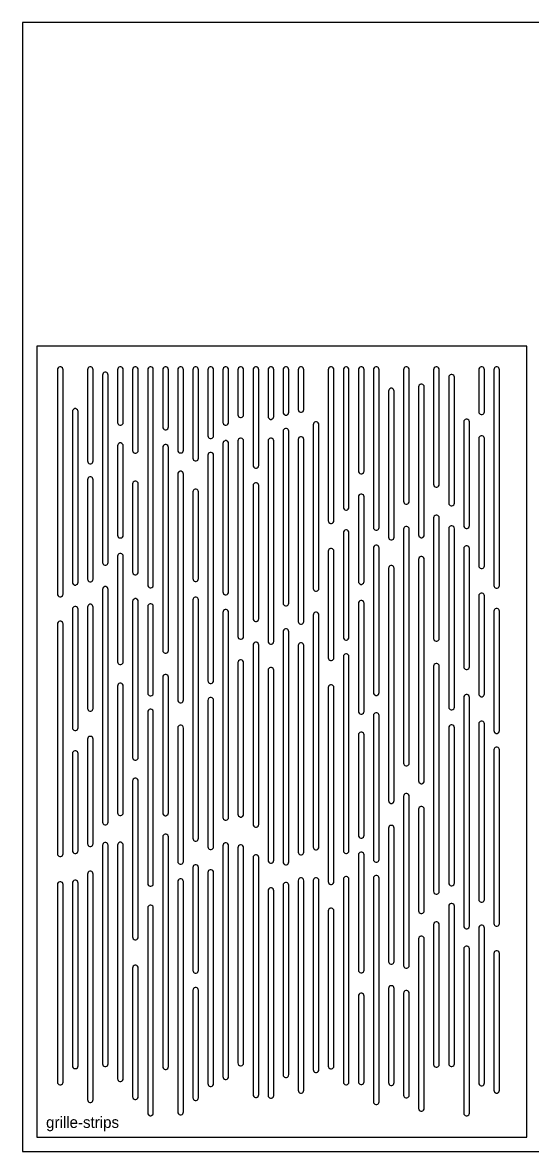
# Model space of a CAD drawing. Header units: millimetres. Extents: x 0 to 2400, y 0 to 1200.
# Drawn here: x 0 to 542, y 0 to 1200 of the extents above; entities that cross this region are included whole.
import ezdxf

# ---------------------------------------------------------------- set-up
doc = ezdxf.new("R2010")
doc.units = ezdxf.units.MM
doc.layers.add('CUT_INSIDE', color=5, linetype='Continuous')
doc.layers.add('CUT_OUTSIDE', color=1, linetype='Continuous')

msp = doc.modelspace()

# ---------------------------------------------------------------- linework, layer by layer
at = {"layer": 'CUT_INSIDE'}
for points in [[(37, 831), (37, 592.5), (37.2, 591.5), (37.7, 590.6), (38.5, 589.9), (39.5, 589.6), (40.5, 589.6), (41.5, 589.9), (42.3, 590.6), (42.8, 591.5), (43, 592.5), (43, 831), (42.8, 832), (42.3, 832.9), (41.5, 833.6), (40.5, 834), (39.5, 834), (38.5, 833.6), (37.7, 832.9), (37.2, 832), (37, 831)], [(69, 831), (69, 734), (69.2, 733), (69.7, 732.1), (70.5, 731.4), (71.5, 731.1), (72.5, 731.1), (73.5, 731.4), (74.3, 732.1), (74.8, 733), (75, 734), (75, 831), (74.8, 832), (74.3, 832.9), (73.5, 833.6), (72.5, 834), (71.5, 834), (70.5, 833.6), (69.7, 832.9), (69.2, 832), (69, 831)], [(85, 825.3), (85, 626.1), (85.2, 625), (85.7, 624.1), (86.5, 623.5), (87.5, 623.1), (88.5, 623.1), (89.5, 623.5), (90.3, 624.1), (90.8, 625), (91, 626.1), (91, 825.3), (90.8, 826.3), (90.3, 827.2), (89.5, 827.9), (88.5, 828.3), (87.5, 828.3), (86.5, 827.9), (85.7, 827.2), (85.2, 826.3), (85, 825.3)], [(101, 831), (101, 774.9), (101.2, 773.9), (101.7, 773), (102.5, 772.3), (103.5, 772), (104.5, 772), (105.5, 772.3), (106.3, 773), (106.8, 773.9), (107, 774.9), (107, 831), (106.8, 832), (106.3, 832.9), (105.5, 833.6), (104.5, 834), (103.5, 834), (102.5, 833.6), (101.7, 832.9), (101.2, 832), (101, 831)], [(117, 831), (117, 745.2), (117.2, 744.2), (117.7, 743.3), (118.5, 742.6), (119.5, 742.2), (120.5, 742.2), (121.5, 742.6), (122.3, 743.3), (122.8, 744.2), (123, 745.2), (123, 831), (122.8, 832), (122.3, 832.9), (121.5, 833.6), (120.5, 834), (119.5, 834), (118.5, 833.6), (117.7, 832.9), (117.2, 832), (117, 831)], [(133, 831), (133, 602.1), (133.2, 601.1), (133.7, 600.2), (134.5, 599.5), (135.5, 599.1), (136.5, 599.1), (137.5, 599.5), (138.3, 600.2), (138.8, 601.1), (139, 602.1), (139, 831), (138.8, 832), (138.3, 832.9), (137.5, 833.6), (136.5, 834), (135.5, 834), (134.5, 833.6), (133.7, 832.9), (133.2, 832), (133, 831)], [(149, 831), (149, 770.2), (149.2, 769.1), (149.7, 768.2), (150.5, 767.6), (151.5, 767.2), (152.5, 767.2), (153.5, 767.6), (154.3, 768.2), (154.8, 769.1), (155, 770.2), (155, 831), (154.8, 832), (154.3, 832.9), (153.5, 833.6), (152.5, 834), (151.5, 834), (150.5, 833.6), (149.7, 832.9), (149.2, 832), (149, 831)], [(165, 831), (165, 745.4), (165.2, 744.4), (165.7, 743.5), (166.5, 742.8), (167.5, 742.5), (168.5, 742.5), (169.5, 742.8), (170.3, 743.5), (170.8, 744.4), (171, 745.4), (171, 831), (170.8, 832), (170.3, 832.9), (169.5, 833.6), (168.5, 834), (167.5, 834), (166.5, 833.6), (165.7, 832.9), (165.2, 832), (165, 831)], [(181, 831), (181, 736.9), (181.2, 735.9), (181.7, 735), (182.5, 734.3), (183.5, 734), (184.5, 734), (185.5, 734.3), (186.3, 735), (186.8, 735.9), (187, 736.9), (187, 831), (186.8, 832), (186.3, 832.9), (185.5, 833.6), (184.5, 834), (183.5, 834), (182.5, 833.6), (181.7, 832.9), (181.2, 832), (181, 831)], [(197, 831), (197, 760.7), (197.2, 759.7), (197.7, 758.8), (198.5, 758.1), (199.5, 757.7), (200.5, 757.7), (201.5, 758.1), (202.3, 758.8), (202.8, 759.7), (203, 760.7), (203, 831), (202.8, 832), (202.3, 832.9), (201.5, 833.6), (200.5, 834), (199.5, 834), (198.5, 833.6), (197.7, 832.9), (197.2, 832), (197, 831)], [(213, 831), (213, 775), (213.2, 774), (213.7, 773.1), (214.5, 772.4), (215.5, 772), (216.5, 772), (217.5, 772.4), (218.3, 773.1), (218.8, 774), (219, 775), (219, 831), (218.8, 832), (218.3, 832.9), (217.5, 833.6), (216.5, 834), (215.5, 834), (214.5, 833.6), (213.7, 832.9), (213.2, 832), (213, 831)], [(229, 831), (229, 783.1), (229.2, 782), (229.7, 781.1), (230.5, 780.5), (231.5, 780.1), (232.5, 780.1), (233.5, 780.5), (234.3, 781.1), (234.8, 782), (235, 783.1), (235, 831), (234.8, 832), (234.3, 832.9), (233.5, 833.6), (232.5, 834), (231.5, 834), (230.5, 833.6), (229.7, 832.9), (229.2, 832), (229, 831)], [(245, 831), (245, 729.3), (245.2, 728.3), (245.7, 727.4), (246.5, 726.7), (247.5, 726.3), (248.5, 726.3), (249.5, 726.7), (250.3, 727.4), (250.8, 728.3), (251, 729.3), (251, 831), (250.8, 832), (250.3, 832.9), (249.5, 833.6), (248.5, 834), (247.5, 834), (246.5, 833.6), (245.7, 832.9), (245.2, 832), (245, 831)], [(261, 831), (261, 781.2), (261.2, 780.2), (261.7, 779.3), (262.5, 778.6), (263.5, 778.2), (264.5, 778.2), (265.5, 778.6), (266.3, 779.3), (266.8, 780.2), (267, 781.2), (267, 831), (266.8, 832), (266.3, 832.9), (265.5, 833.6), (264.5, 834), (263.5, 834), (262.5, 833.6), (261.7, 832.9), (261.2, 832), (261, 831)], [(277, 831), (277, 785.8), (277.2, 784.7), (277.7, 783.8), (278.5, 783.2), (279.5, 782.8), (280.5, 782.8), (281.5, 783.2), (282.3, 783.8), (282.8, 784.7), (283, 785.8), (283, 831), (282.8, 832), (282.3, 832.9), (281.5, 833.6), (280.5, 834), (279.5, 834), (278.5, 833.6), (277.7, 832.9), (277.2, 832), (277, 831)], [(293, 831), (293, 788.7), (293.2, 787.6), (293.7, 786.7), (294.5, 786.1), (295.5, 785.7), (296.5, 785.7), (297.5, 786.1), (298.3, 786.7), (298.8, 787.6), (299, 788.7), (299, 831), (298.8, 832), (298.3, 832.9), (297.5, 833.6), (296.5, 834), (295.5, 834), (294.5, 833.6), (293.7, 832.9), (293.2, 832), (293, 831)], [(325, 831), (325, 670.5), (325.2, 669.5), (325.7, 668.6), (326.5, 667.9), (327.5, 667.6), (328.5, 667.6), (329.5, 667.9), (330.3, 668.6), (330.8, 669.5), (331, 670.5), (331, 831), (330.8, 832), (330.3, 832.9), (329.5, 833.6), (328.5, 834), (327.5, 834), (326.5, 833.6), (325.7, 832.9), (325.2, 832), (325, 831)], [(341, 831), (341, 684.7), (341.2, 683.7), (341.7, 682.8), (342.5, 682.1), (343.5, 681.8), (344.5, 681.8), (345.5, 682.1), (346.3, 682.8), (346.8, 683.7), (347, 684.7), (347, 831), (346.8, 832), (346.3, 832.9), (345.5, 833.6), (344.5, 834), (343.5, 834), (342.5, 833.6), (341.7, 832.9), (341.2, 832), (341, 831)], [(357, 831), (357, 723.3), (357.2, 722.3), (357.7, 721.4), (358.5, 720.7), (359.5, 720.3), (360.5, 720.3), (361.5, 720.7), (362.3, 721.4), (362.8, 722.3), (363, 723.3), (363, 831), (362.8, 832), (362.3, 832.9), (361.5, 833.6), (360.5, 834), (359.5, 834), (358.5, 833.6), (357.7, 832.9), (357.2, 832), (357, 831)], [(373, 831), (373, 663.3), (373.2, 662.3), (373.7, 661.4), (374.5, 660.7), (375.5, 660.4), (376.5, 660.4), (377.5, 660.7), (378.3, 661.4), (378.8, 662.3), (379, 663.3), (379, 831), (378.8, 832), (378.3, 832.9), (377.5, 833.6), (376.5, 834), (375.5, 834), (374.5, 833.6), (373.7, 832.9), (373.2, 832), (373, 831)], [(405, 831), (405, 691.1), (405.2, 690.1), (405.7, 689.2), (406.5, 688.5), (407.5, 688.2), (408.5, 688.2), (409.5, 688.5), (410.3, 689.2), (410.8, 690.1), (411, 691.1), (411, 831), (410.8, 832), (410.3, 832.9), (409.5, 833.6), (408.5, 834), (407.5, 834), (406.5, 833.6), (405.7, 832.9), (405.2, 832), (405, 831)], [(437, 831), (437, 709.2), (437.2, 708.2), (437.7, 707.3), (438.5, 706.6), (439.5, 706.2), (440.5, 706.2), (441.5, 706.6), (442.3, 707.3), (442.8, 708.2), (443, 709.2), (443, 831), (442.8, 832), (442.3, 832.9), (441.5, 833.6), (440.5, 834), (439.5, 834), (438.5, 833.6), (437.7, 832.9), (437.2, 832), (437, 831)], [(485, 831), (485, 786.3), (485.2, 785.3), (485.7, 784.4), (486.5, 783.7), (487.5, 783.3), (488.5, 783.3), (489.5, 783.7), (490.3, 784.4), (490.8, 785.3), (491, 786.3), (491, 831), (490.8, 832), (490.3, 832.9), (489.5, 833.6), (488.5, 834), (487.5, 834), (486.5, 833.6), (485.7, 832.9), (485.2, 832), (485, 831)], [(501, 831), (501, 601.6), (501.2, 600.6), (501.7, 599.7), (502.5, 599), (503.5, 598.6), (504.5, 598.6), (505.5, 599), (506.3, 599.7), (506.8, 600.6), (507, 601.6), (507, 831), (506.8, 832), (506.3, 832.9), (505.5, 833.6), (504.5, 834), (503.5, 834), (502.5, 833.6), (501.7, 832.9), (501.2, 832), (501, 831)], [(453, 823), (453, 689.1), (453.2, 688.1), (453.7, 687.2), (454.5, 686.5), (455.5, 686.2), (456.5, 686.2), (457.5, 686.5), (458.3, 687.2), (458.8, 688.1), (459, 689.1), (459, 823), (458.8, 824), (458.3, 824.9), (457.5, 825.6), (456.5, 825.9), (455.5, 825.9), (454.5, 825.6), (453.7, 824.9), (453.2, 824), (453, 823)], [(389, 808.2), (389, 653), (389.2, 651.9), (389.7, 651), (390.5, 650.4), (391.5, 650), (392.5, 650), (393.5, 650.4), (394.3, 651), (394.8, 651.9), (395, 653), (395, 808.2), (394.8, 809.2), (394.3, 810.1), (393.5, 810.8), (392.5, 811.2), (391.5, 811.2), (390.5, 810.8), (389.7, 810.1), (389.2, 809.2), (389, 808.2)], [(421, 812.8), (421, 655.4), (421.2, 654.4), (421.7, 653.5), (422.5, 652.8), (423.5, 652.4), (424.5, 652.4), (425.5, 652.8), (426.3, 653.5), (426.8, 654.4), (427, 655.4), (427, 812.8), (426.8, 813.8), (426.3, 814.7), (425.5, 815.4), (424.5, 815.7), (423.5, 815.7), (422.5, 815.4), (421.7, 814.7), (421.2, 813.8), (421, 812.8)], [(53, 786.6), (53, 605), (53.2, 604), (53.7, 603.1), (54.5, 602.5), (55.5, 602.1), (56.5, 602.1), (57.5, 602.5), (58.3, 603.1), (58.8, 604), (59, 605), (59, 786.6), (58.8, 787.6), (58.3, 788.5), (57.5, 789.2), (56.5, 789.6), (55.5, 789.6), (54.5, 789.2), (53.7, 788.5), (53.2, 787.6), (53, 786.6)], [(277, 765.6), (277, 582.9), (277.2, 581.8), (277.7, 580.9), (278.5, 580.3), (279.5, 579.9), (280.5, 579.9), (281.5, 580.3), (282.3, 580.9), (282.8, 581.8), (283, 582.9), (283, 765.6), (282.8, 766.6), (282.3, 767.5), (281.5, 768.2), (280.5, 768.5), (279.5, 768.5), (278.5, 768.2), (277.7, 767.5), (277.2, 766.6), (277, 765.6)], [(309, 772.5), (309, 598.5), (309.2, 597.5), (309.7, 596.6), (310.5, 595.9), (311.5, 595.6), (312.5, 595.6), (313.5, 595.9), (314.3, 596.6), (314.8, 597.5), (315, 598.5), (315, 772.5), (314.8, 773.5), (314.3, 774.4), (313.5, 775.1), (312.5, 775.5), (311.5, 775.5), (310.5, 775.1), (309.7, 774.4), (309.2, 773.5), (309, 772.5)], [(469, 775.5), (469, 665.2), (469.2, 664.2), (469.7, 663.3), (470.5, 662.6), (471.5, 662.2), (472.5, 662.2), (473.5, 662.6), (474.3, 663.3), (474.8, 664.2), (475, 665.2), (475, 775.5), (474.8, 776.5), (474.3, 777.4), (473.5, 778.1), (472.5, 778.4), (471.5, 778.4), (470.5, 778.1), (469.7, 777.4), (469.2, 776.5), (469, 775.5)], [(229, 755.4), (229, 547.4), (229.2, 546.3), (229.7, 545.4), (230.5, 544.8), (231.5, 544.4), (232.5, 544.4), (233.5, 544.8), (234.3, 545.4), (234.8, 546.3), (235, 547.4), (235, 755.4), (234.8, 756.4), (234.3, 757.3), (233.5, 758), (232.5, 758.3), (231.5, 758.3), (230.5, 758), (229.7, 757.3), (229.2, 756.4), (229, 755.4)], [(261, 755.4), (261, 542.2), (261.2, 541.2), (261.7, 540.3), (262.5, 539.6), (263.5, 539.3), (264.5, 539.3), (265.5, 539.6), (266.3, 540.3), (266.8, 541.2), (267, 542.2), (267, 755.4), (266.8, 756.4), (266.3, 757.3), (265.5, 758), (264.5, 758.3), (263.5, 758.3), (262.5, 758), (261.7, 757.3), (261.2, 756.4), (261, 755.4)], [(293, 756.8), (293, 563.4), (293.2, 562.3), (293.7, 561.4), (294.5, 560.8), (295.5, 560.4), (296.5, 560.4), (297.5, 560.8), (298.3, 561.4), (298.8, 562.3), (299, 563.4), (299, 756.8), (298.8, 757.9), (298.3, 758.8), (297.5, 759.4), (296.5, 759.8), (295.5, 759.8), (294.5, 759.4), (293.7, 758.8), (293.2, 757.9), (293, 756.8)], [(485, 757.8), (485, 622.6), (485.2, 621.6), (485.7, 620.7), (486.5, 620), (487.5, 619.7), (488.5, 619.7), (489.5, 620), (490.3, 620.7), (490.8, 621.6), (491, 622.6), (491, 757.8), (490.8, 758.8), (490.3, 759.7), (489.5, 760.4), (488.5, 760.7), (487.5, 760.7), (486.5, 760.4), (485.7, 759.7), (485.2, 758.8), (485, 757.8)], [(101, 750.1), (101, 655), (101.2, 654), (101.7, 653.1), (102.5, 652.4), (103.5, 652.1), (104.5, 652.1), (105.5, 652.4), (106.3, 653.1), (106.8, 654), (107, 655), (107, 750.1), (106.8, 751.1), (106.3, 752), (105.5, 752.7), (104.5, 753.1), (103.5, 753.1), (102.5, 752.7), (101.7, 752), (101.2, 751.1), (101, 750.1)], [(149, 748.4), (149, 532.6), (149.2, 531.5), (149.7, 530.6), (150.5, 530), (151.5, 529.6), (152.5, 529.6), (153.5, 530), (154.3, 530.6), (154.8, 531.5), (155, 532.6), (155, 748.4), (154.8, 749.4), (154.3, 750.3), (153.5, 751), (152.5, 751.4), (151.5, 751.4), (150.5, 751), (149.7, 750.3), (149.2, 749.4), (149, 748.4)], [(213, 752.6), (213, 594.7), (213.2, 593.7), (213.7, 592.8), (214.5, 592.1), (215.5, 591.8), (216.5, 591.8), (217.5, 592.1), (218.3, 592.8), (218.8, 593.7), (219, 594.7), (219, 752.6), (218.8, 753.6), (218.3, 754.5), (217.5, 755.2), (216.5, 755.6), (215.5, 755.6), (214.5, 755.2), (213.7, 754.5), (213.2, 753.6), (213, 752.6)], [(197, 740.2), (197, 500.4), (197.2, 499.4), (197.7, 498.5), (198.5, 497.8), (199.5, 497.5), (200.5, 497.5), (201.5, 497.8), (202.3, 498.5), (202.8, 499.4), (203, 500.4), (203, 740.2), (202.8, 741.2), (202.3, 742.1), (201.5, 742.8), (200.5, 743.1), (199.5, 743.1), (198.5, 742.8), (197.7, 742.1), (197.2, 741.2), (197, 740.2)], [(165, 720), (165, 479.9), (165.2, 478.9), (165.7, 478), (166.5, 477.3), (167.5, 477), (168.5, 477), (169.5, 477.3), (170.3, 478), (170.8, 478.9), (171, 479.9), (171, 720), (170.8, 721), (170.3, 721.9), (169.5, 722.6), (168.5, 723), (167.5, 723), (166.5, 722.6), (165.7, 721.9), (165.2, 721), (165, 720)], [(69, 714), (69, 608.5), (69.2, 607.5), (69.7, 606.6), (70.5, 605.9), (71.5, 605.5), (72.5, 605.5), (73.5, 605.9), (74.3, 606.6), (74.8, 607.5), (75, 608.5), (75, 714), (74.8, 715), (74.3, 715.9), (73.5, 716.6), (72.5, 717), (71.5, 717), (70.5, 716.6), (69.7, 715.9), (69.2, 715), (69, 714)], [(117, 709.6), (117, 615.9), (117.2, 614.9), (117.7, 614), (118.5, 613.3), (119.5, 612.9), (120.5, 612.9), (121.5, 613.3), (122.3, 614), (122.8, 614.9), (123, 615.9), (123, 709.6), (122.8, 710.6), (122.3, 711.5), (121.5, 712.2), (120.5, 712.5), (119.5, 712.5), (118.5, 712.2), (117.7, 711.5), (117.2, 710.6), (117, 709.6)], [(245, 707.9), (245, 566.3), (245.2, 565.3), (245.7, 564.4), (246.5, 563.7), (247.5, 563.4), (248.5, 563.4), (249.5, 563.7), (250.3, 564.4), (250.8, 565.3), (251, 566.3), (251, 707.9), (250.8, 708.9), (250.3, 709.8), (249.5, 710.5), (248.5, 710.8), (247.5, 710.8), (246.5, 710.5), (245.7, 709.8), (245.2, 708.9), (245, 707.9)], [(181, 701.1), (181, 608.9), (181.2, 607.9), (181.7, 607), (182.5, 606.3), (183.5, 605.9), (184.5, 605.9), (185.5, 606.3), (186.3, 607), (186.8, 607.9), (187, 608.9), (187, 701.1), (186.8, 702.2), (186.3, 703.1), (185.5, 703.7), (184.5, 704.1), (183.5, 704.1), (182.5, 703.7), (181.7, 703.1), (181.2, 702.2), (181, 701.1)], [(357, 695.9), (357, 605.8), (357.2, 604.8), (357.7, 603.9), (358.5, 603.2), (359.5, 602.8), (360.5, 602.8), (361.5, 603.2), (362.3, 603.9), (362.8, 604.8), (363, 605.8), (363, 695.9), (362.8, 696.9), (362.3, 697.8), (361.5, 698.4), (360.5, 698.8), (359.5, 698.8), (358.5, 698.4), (357.7, 697.8), (357.2, 696.9), (357, 695.9)], [(437, 673.5), (437, 545.3), (437.2, 544.3), (437.7, 543.4), (438.5, 542.7), (439.5, 542.4), (440.5, 542.4), (441.5, 542.7), (442.3, 543.4), (442.8, 544.3), (443, 545.3), (443, 673.5), (442.8, 674.5), (442.3, 675.4), (441.5, 676.1), (440.5, 676.4), (439.5, 676.4), (438.5, 676.1), (437.7, 675.4), (437.2, 674.5), (437, 673.5)], [(341, 657.7), (341, 546.5), (341.2, 545.5), (341.7, 544.6), (342.5, 543.9), (343.5, 543.5), (344.5, 543.5), (345.5, 543.9), (346.3, 544.6), (346.8, 545.5), (347, 546.5), (347, 657.7), (346.8, 658.7), (346.3, 659.6), (345.5, 660.3), (344.5, 660.6), (343.5, 660.6), (342.5, 660.3), (341.7, 659.6), (341.2, 658.7), (341, 657.7)], [(405, 661.4), (405, 412.8), (405.2, 411.8), (405.7, 410.9), (406.5, 410.2), (407.5, 409.9), (408.5, 409.9), (409.5, 410.2), (410.3, 410.9), (410.8, 411.8), (411, 412.8), (411, 661.4), (410.8, 662.4), (410.3, 663.3), (409.5, 664), (408.5, 664.3), (407.5, 664.3), (406.5, 664), (405.7, 663.3), (405.2, 662.4), (405, 661.4)], [(453, 662), (453, 472.4), (453.2, 471.3), (453.7, 470.4), (454.5, 469.8), (455.5, 469.4), (456.5, 469.4), (457.5, 469.8), (458.3, 470.4), (458.8, 471.3), (459, 472.4), (459, 662), (458.8, 663.1), (458.3, 664), (457.5, 664.6), (456.5, 665), (455.5, 665), (454.5, 664.6), (453.7, 664), (453.2, 663.1), (453, 662)], [(325, 638.1), (325, 524.8), (325.2, 523.8), (325.7, 522.9), (326.5, 522.2), (327.5, 521.9), (328.5, 521.9), (329.5, 522.2), (330.3, 522.9), (330.8, 523.8), (331, 524.8), (331, 638.1), (330.8, 639.1), (330.3, 640), (329.5, 640.7), (328.5, 641), (327.5, 641), (326.5, 640.7), (325.7, 640), (325.2, 639.1), (325, 638.1)], [(373, 641.5), (373, 487.8), (373.2, 486.7), (373.7, 485.8), (374.5, 485.2), (375.5, 484.8), (376.5, 484.8), (377.5, 485.2), (378.3, 485.8), (378.8, 486.7), (379, 487.8), (379, 641.5), (378.8, 642.5), (378.3, 643.4), (377.5, 644.1), (376.5, 644.4), (375.5, 644.4), (374.5, 644.1), (373.7, 643.4), (373.2, 642.5), (373, 641.5)], [(469, 640.9), (469, 515.1), (469.2, 514.1), (469.7, 513.2), (470.5, 512.5), (471.5, 512.2), (472.5, 512.2), (473.5, 512.5), (474.3, 513.2), (474.8, 514.1), (475, 515.1), (475, 640.9), (474.8, 641.9), (474.3, 642.8), (473.5, 643.5), (472.5, 643.8), (471.5, 643.8), (470.5, 643.5), (469.7, 642.8), (469.2, 641.9), (469, 640.9)], [(101, 632.7), (101, 520.5), (101.2, 519.5), (101.7, 518.6), (102.5, 517.9), (103.5, 517.5), (104.5, 517.5), (105.5, 517.9), (106.3, 518.6), (106.8, 519.5), (107, 520.5), (107, 632.7), (106.8, 633.7), (106.3, 634.6), (105.5, 635.3), (104.5, 635.7), (103.5, 635.7), (102.5, 635.3), (101.7, 634.6), (101.2, 633.7), (101, 632.7)], [(421, 629.4), (421, 393.8), (421.2, 392.8), (421.7, 391.9), (422.5, 391.3), (423.5, 390.9), (424.5, 390.9), (425.5, 391.3), (426.3, 391.9), (426.8, 392.8), (427, 393.8), (427, 629.4), (426.8, 630.4), (426.3, 631.3), (425.5, 632), (424.5, 632.3), (423.5, 632.3), (422.5, 632), (421.7, 631.3), (421.2, 630.4), (421, 629.4)], [(389, 619.9), (389, 373), (389.2, 371.9), (389.7, 371), (390.5, 370.4), (391.5, 370), (392.5, 370), (393.5, 370.4), (394.3, 371), (394.8, 371.9), (395, 373), (395, 619.9), (394.8, 620.9), (394.3, 621.8), (393.5, 622.5), (392.5, 622.8), (391.5, 622.8), (390.5, 622.5), (389.7, 621.8), (389.2, 620.9), (389, 619.9)], [(85, 597.4), (85, 350), (85.2, 349), (85.7, 348.1), (86.5, 347.4), (87.5, 347), (88.5, 347), (89.5, 347.4), (90.3, 348.1), (90.8, 349), (91, 350), (91, 597.4), (90.8, 598.5), (90.3, 599.4), (89.5, 600), (88.5, 600.4), (87.5, 600.4), (86.5, 600), (85.7, 599.4), (85.2, 598.5), (85, 597.4)], [(181, 586.3), (181, 332.9), (181.2, 331.8), (181.7, 330.9), (182.5, 330.3), (183.5, 329.9), (184.5, 329.9), (185.5, 330.3), (186.3, 330.9), (186.8, 331.8), (187, 332.9), (187, 586.3), (186.8, 587.3), (186.3, 588.2), (185.5, 588.9), (184.5, 589.3), (183.5, 589.3), (182.5, 588.9), (181.7, 588.2), (181.2, 587.3), (181, 586.3)], [(485, 590.5), (485, 486.4), (485.2, 485.4), (485.7, 484.5), (486.5, 483.8), (487.5, 483.4), (488.5, 483.4), (489.5, 483.8), (490.3, 484.5), (490.8, 485.4), (491, 486.4), (491, 590.5), (490.8, 591.5), (490.3, 592.4), (489.5, 593.1), (488.5, 593.4), (487.5, 593.4), (486.5, 593.1), (485.7, 592.4), (485.2, 591.5), (485, 590.5)], [(53, 576.3), (53, 450.4), (53.2, 449.4), (53.7, 448.5), (54.5, 447.8), (55.5, 447.5), (56.5, 447.5), (57.5, 447.8), (58.3, 448.5), (58.8, 449.4), (59, 450.4), (59, 576.3), (58.8, 577.4), (58.3, 578.3), (57.5, 578.9), (56.5, 579.3), (55.5, 579.3), (54.5, 578.9), (53.7, 578.3), (53.2, 577.4), (53, 576.3)], [(69, 578.6), (69, 471), (69.2, 470), (69.7, 469.1), (70.5, 468.4), (71.5, 468.1), (72.5, 468.1), (73.5, 468.4), (74.3, 469.1), (74.8, 470), (75, 471), (75, 578.6), (74.8, 579.6), (74.3, 580.5), (73.5, 581.2), (72.5, 581.6), (71.5, 581.6), (70.5, 581.2), (69.7, 580.5), (69.2, 579.6), (69, 578.6)], [(117, 584.6), (117, 418.8), (117.2, 417.8), (117.7, 416.9), (118.5, 416.2), (119.5, 415.9), (120.5, 415.9), (121.5, 416.2), (122.3, 416.9), (122.8, 417.8), (123, 418.8), (123, 584.6), (122.8, 585.6), (122.3, 586.6), (121.5, 587.2), (120.5, 587.6), (119.5, 587.6), (118.5, 587.2), (117.7, 586.6), (117.2, 585.6), (117, 584.6)], [(133, 579.2), (133, 487.2), (133.2, 486.2), (133.7, 485.3), (134.5, 484.6), (135.5, 484.3), (136.5, 484.3), (137.5, 484.6), (138.3, 485.3), (138.8, 486.2), (139, 487.2), (139, 579.2), (138.8, 580.2), (138.3, 581.1), (137.5, 581.8), (136.5, 582.1), (135.5, 582.1), (134.5, 581.8), (133.7, 581.1), (133.2, 580.2), (133, 579.2)], [(357, 582.7), (357, 467.8), (357.2, 466.8), (357.7, 465.9), (358.5, 465.2), (359.5, 464.9), (360.5, 464.9), (361.5, 465.2), (362.3, 465.9), (362.8, 466.8), (363, 467.8), (363, 582.7), (362.8, 583.7), (362.3, 584.6), (361.5, 585.3), (360.5, 585.7), (359.5, 585.7), (358.5, 585.3), (357.7, 584.6), (357.2, 583.7), (357, 582.7)], [(501, 574.3), (501, 447.4), (501.2, 446.4), (501.7, 445.5), (502.5, 444.8), (503.5, 444.4), (504.5, 444.4), (505.5, 444.8), (506.3, 445.5), (506.8, 446.4), (507, 447.4), (507, 574.3), (506.8, 575.3), (506.3, 576.2), (505.5, 576.9), (504.5, 577.3), (503.5, 577.3), (502.5, 576.9), (501.7, 576.2), (501.2, 575.3), (501, 574.3)], [(213, 573), (213, 355.1), (213.2, 354), (213.7, 353.1), (214.5, 352.5), (215.5, 352.1), (216.5, 352.1), (217.5, 352.5), (218.3, 353.1), (218.8, 354), (219, 355.1), (219, 573), (218.8, 574), (218.3, 575), (217.5, 575.6), (216.5, 576), (215.5, 576), (214.5, 575.6), (213.7, 575), (213.2, 574), (213, 573)], [(309, 570.2), (309, 323.6), (309.2, 322.6), (309.7, 321.7), (310.5, 321), (311.5, 320.7), (312.5, 320.7), (313.5, 321), (314.3, 321.7), (314.8, 322.6), (315, 323.6), (315, 570.2), (314.8, 571.2), (314.3, 572.1), (313.5, 572.8), (312.5, 573.2), (311.5, 573.2), (310.5, 572.8), (309.7, 572.1), (309.2, 571.2), (309, 570.2)], [(37, 560.7), (37, 316.5), (37.2, 315.4), (37.7, 314.5), (38.5, 313.9), (39.5, 313.5), (40.5, 313.5), (41.5, 313.9), (42.3, 314.5), (42.8, 315.4), (43, 316.5), (43, 560.7), (42.8, 561.7), (42.3, 562.6), (41.5, 563.3), (40.5, 563.6), (39.5, 563.6), (38.5, 563.3), (37.7, 562.6), (37.2, 561.7), (37, 560.7)], [(277, 552.5), (277, 307.7), (277.2, 306.7), (277.7, 305.8), (278.5, 305.1), (279.5, 304.8), (280.5, 304.8), (281.5, 305.1), (282.3, 305.8), (282.8, 306.7), (283, 307.7), (283, 552.5), (282.8, 553.5), (282.3, 554.4), (281.5, 555.1), (280.5, 555.4), (279.5, 555.4), (278.5, 555.1), (277.7, 554.4), (277.2, 553.5), (277, 552.5)], [(245, 538.3), (245, 347.7), (245.2, 346.7), (245.7, 345.8), (246.5, 345.1), (247.5, 344.8), (248.5, 344.8), (249.5, 345.1), (250.3, 345.8), (250.8, 346.7), (251, 347.7), (251, 538.3), (250.8, 539.4), (250.3, 540.3), (249.5, 540.9), (248.5, 541.3), (247.5, 541.3), (246.5, 540.9), (245.7, 540.3), (245.2, 539.4), (245, 538.3)], [(293, 537.8), (293, 318.2), (293.2, 317.2), (293.7, 316.3), (294.5, 315.6), (295.5, 315.2), (296.5, 315.2), (297.5, 315.6), (298.3, 316.3), (298.8, 317.2), (299, 318.2), (299, 537.8), (298.8, 538.8), (298.3, 539.7), (297.5, 540.4), (296.5, 540.7), (295.5, 540.7), (294.5, 540.4), (293.7, 539.7), (293.2, 538.8), (293, 537.8)], [(341, 526), (341, 319.6), (341.2, 318.5), (341.7, 317.6), (342.5, 317), (343.5, 316.6), (344.5, 316.6), (345.5, 317), (346.3, 317.6), (346.8, 318.5), (347, 319.6), (347, 526), (346.8, 527.1), (346.3, 528), (345.5, 528.6), (344.5, 529), (343.5, 529), (342.5, 528.6), (341.7, 528), (341.2, 527.1), (341, 526)], [(229, 519.6), (229, 358.5), (229.2, 357.4), (229.7, 356.5), (230.5, 355.9), (231.5, 355.5), (232.5, 355.5), (233.5, 355.9), (234.3, 356.5), (234.8, 357.4), (235, 358.5), (235, 519.6), (234.8, 520.6), (234.3, 521.5), (233.5, 522.2), (232.5, 522.5), (231.5, 522.5), (230.5, 522.2), (229.7, 521.5), (229.2, 520.6), (229, 519.6)], [(437, 515.8), (437, 276.5), (437.2, 275.4), (437.7, 274.5), (438.5, 273.9), (439.5, 273.5), (440.5, 273.5), (441.5, 273.9), (442.3, 274.5), (442.8, 275.4), (443, 276.5), (443, 515.8), (442.8, 516.8), (442.3, 517.7), (441.5, 518.4), (440.5, 518.7), (439.5, 518.7), (438.5, 518.4), (437.7, 517.7), (437.2, 516.8), (437, 515.8)], [(149, 504.2), (149, 359.9), (149.2, 358.8), (149.7, 357.9), (150.5, 357.3), (151.5, 356.9), (152.5, 356.9), (153.5, 357.3), (154.3, 357.9), (154.8, 358.8), (155, 359.9), (155, 504.2), (154.8, 505.2), (154.3, 506.1), (153.5, 506.8), (152.5, 507.1), (151.5, 507.1), (150.5, 506.8), (149.7, 506.1), (149.2, 505.2), (149, 504.2)], [(261, 511.6), (261, 309.5), (261.2, 308.5), (261.7, 307.6), (262.5, 306.9), (263.5, 306.6), (264.5, 306.6), (265.5, 306.9), (266.3, 307.6), (266.8, 308.5), (267, 309.5), (267, 511.6), (266.8, 512.6), (266.3, 513.5), (265.5, 514.2), (264.5, 514.6), (263.5, 514.6), (262.5, 514.2), (261.7, 513.5), (261.2, 512.6), (261, 511.6)], [(101, 494.7), (101, 359.9), (101.2, 358.9), (101.7, 358), (102.5, 357.3), (103.5, 357), (104.5, 357), (105.5, 357.3), (106.3, 358), (106.8, 358.9), (107, 359.9), (107, 494.7), (106.8, 495.7), (106.3, 496.6), (105.5, 497.3), (104.5, 497.7), (103.5, 497.7), (102.5, 497.3), (101.7, 496.6), (101.2, 495.7), (101, 494.7)], [(325, 493.2), (325, 286.8), (325.2, 285.8), (325.7, 284.9), (326.5, 284.2), (327.5, 283.9), (328.5, 283.9), (329.5, 284.2), (330.3, 284.9), (330.8, 285.8), (331, 286.8), (331, 493.2), (330.8, 494.2), (330.3, 495.1), (329.5, 495.8), (328.5, 496.1), (327.5, 496.1), (326.5, 495.8), (325.7, 495.1), (325.2, 494.2), (325, 493.2)], [(197, 479.5), (197, 323.8), (197.2, 322.8), (197.7, 321.9), (198.5, 321.2), (199.5, 320.9), (200.5, 320.9), (201.5, 321.2), (202.3, 321.9), (202.8, 322.8), (203, 323.8), (203, 479.5), (202.8, 480.6), (202.3, 481.5), (201.5, 482.1), (200.5, 482.5), (199.5, 482.5), (198.5, 482.1), (197.7, 481.5), (197.2, 480.6), (197, 479.5)], [(469, 482.6), (469, 239.6), (469.2, 238.6), (469.7, 237.7), (470.5, 237), (471.5, 236.7), (472.5, 236.7), (473.5, 237), (474.3, 237.7), (474.8, 238.6), (475, 239.6), (475, 482.6), (474.8, 483.6), (474.3, 484.6), (473.5, 485.2), (472.5, 485.6), (471.5, 485.6), (470.5, 485.2), (469.7, 484.6), (469.2, 483.6), (469, 482.6)], [(133, 467.1), (133, 284.8), (133.2, 283.7), (133.7, 282.8), (134.5, 282.2), (135.5, 281.8), (136.5, 281.8), (137.5, 282.2), (138.3, 282.8), (138.8, 283.7), (139, 284.8), (139, 467.1), (138.8, 468.1), (138.3, 469), (137.5, 469.7), (136.5, 470.1), (135.5, 470.1), (134.5, 469.7), (133.7, 469), (133.2, 468.1), (133, 467.1)], [(373, 463.3), (373, 310.4), (373.2, 309.4), (373.7, 308.5), (374.5, 307.8), (375.5, 307.4), (376.5, 307.4), (377.5, 307.8), (378.3, 308.5), (378.8, 309.4), (379, 310.4), (379, 463.3), (378.8, 464.3), (378.3, 465.2), (377.5, 465.9), (376.5, 466.3), (375.5, 466.3), (374.5, 465.9), (373.7, 465.2), (373.2, 464.3), (373, 463.3)], [(485, 454.5), (485, 267.8), (485.2, 266.8), (485.7, 265.9), (486.5, 265.2), (487.5, 264.9), (488.5, 264.9), (489.5, 265.2), (490.3, 265.9), (490.8, 266.8), (491, 267.8), (491, 454.5), (490.8, 455.5), (490.3, 456.4), (489.5, 457.1), (488.5, 457.4), (487.5, 457.4), (486.5, 457.1), (485.7, 456.4), (485.2, 455.5), (485, 454.5)], [(165, 450.1), (165, 308.2), (165.2, 307.2), (165.7, 306.3), (166.5, 305.6), (167.5, 305.3), (168.5, 305.3), (169.5, 305.6), (170.3, 306.3), (170.8, 307.2), (171, 308.2), (171, 450.1), (170.8, 451.2), (170.3, 452.1), (169.5, 452.7), (168.5, 453.1), (167.5, 453.1), (166.5, 452.7), (165.7, 452.1), (165.2, 451.2), (165, 450.1)], [(357, 442.8), (357, 336.1), (357.2, 335), (357.7, 334.1), (358.5, 333.5), (359.5, 333.1), (360.5, 333.1), (361.5, 333.5), (362.3, 334.1), (362.8, 335), (363, 336.1), (363, 442.8), (362.8, 443.8), (362.3, 444.7), (361.5, 445.4), (360.5, 445.7), (359.5, 445.7), (358.5, 445.4), (357.7, 444.7), (357.2, 443.8), (357, 442.8)], [(453, 450.4), (453, 285.3), (453.2, 284.3), (453.7, 283.4), (454.5, 282.7), (455.5, 282.4), (456.5, 282.4), (457.5, 282.7), (458.3, 283.4), (458.8, 284.3), (459, 285.3), (459, 450.4), (458.8, 451.4), (458.3, 452.3), (457.5, 453), (456.5, 453.4), (455.5, 453.4), (454.5, 453), (453.7, 452.3), (453.2, 451.4), (453, 450.4)], [(69, 438.3), (69, 327.1), (69.2, 326.1), (69.7, 325.2), (70.5, 324.5), (71.5, 324.2), (72.5, 324.2), (73.5, 324.5), (74.3, 325.2), (74.8, 326.1), (75, 327.1), (75, 438.3), (74.8, 439.3), (74.3, 440.2), (73.5, 440.9), (72.5, 441.2), (71.5, 441.2), (70.5, 440.9), (69.7, 440.2), (69.2, 439.3), (69, 438.3)], [(53, 422.9), (53, 319.7), (53.2, 318.7), (53.7, 317.8), (54.5, 317.1), (55.5, 316.7), (56.5, 316.7), (57.5, 317.1), (58.3, 317.8), (58.8, 318.7), (59, 319.7), (59, 422.9), (58.8, 424), (58.3, 424.9), (57.5, 425.5), (56.5, 425.9), (55.5, 425.9), (54.5, 425.5), (53.7, 424.9), (53.2, 424), (53, 422.9)], [(501, 426.8), (501, 242.4), (501.2, 241.3), (501.7, 240.4), (502.5, 239.8), (503.5, 239.4), (504.5, 239.4), (505.5, 239.8), (506.3, 240.4), (506.8, 241.3), (507, 242.4), (507, 426.8), (506.8, 427.8), (506.3, 428.7), (505.5, 429.4), (504.5, 429.8), (503.5, 429.8), (502.5, 429.4), (501.7, 428.7), (501.2, 427.8), (501, 426.8)], [(117, 393.8), (117, 228), (117.2, 227), (117.7, 226.1), (118.5, 225.4), (119.5, 225.1), (120.5, 225.1), (121.5, 225.4), (122.3, 226.1), (122.8, 227), (123, 228), (123, 393.8), (122.8, 394.8), (122.3, 395.7), (121.5, 396.4), (120.5, 396.7), (119.5, 396.7), (118.5, 396.4), (117.7, 395.7), (117.2, 394.8), (117, 393.8)], [(405, 377.5), (405, 197.6), (405.2, 196.6), (405.7, 195.7), (406.5, 195), (407.5, 194.7), (408.5, 194.7), (409.5, 195), (410.3, 195.7), (410.8, 196.6), (411, 197.6), (411, 377.5), (410.8, 378.5), (410.3, 379.4), (409.5, 380.1), (408.5, 380.5), (407.5, 380.5), (406.5, 380.1), (405.7, 379.4), (405.2, 378.5), (405, 377.5)], [(421, 363.8), (421, 255.9), (421.2, 254.8), (421.7, 253.9), (422.5, 253.3), (423.5, 252.9), (424.5, 252.9), (425.5, 253.3), (426.3, 253.9), (426.8, 254.8), (427, 255.9), (427, 363.8), (426.8, 364.8), (426.3, 365.7), (425.5, 366.4), (424.5, 366.7), (423.5, 366.7), (422.5, 366.4), (421.7, 365.7), (421.2, 364.8), (421, 363.8)], [(149, 334.3), (149, 90.2), (149.2, 89.2), (149.7, 88.3), (150.5, 87.6), (151.5, 87.2), (152.5, 87.2), (153.5, 87.6), (154.3, 88.3), (154.8, 89.2), (155, 90.2), (155, 334.3), (154.8, 335.4), (154.3, 336.3), (153.5, 336.9), (152.5, 337.3), (151.5, 337.3), (150.5, 336.9), (149.7, 336.3), (149.2, 335.4), (149, 334.3)], [(389, 343.7), (389, 202), (389.2, 200.9), (389.7, 200), (390.5, 199.4), (391.5, 199), (392.5, 199), (393.5, 199.4), (394.3, 200), (394.8, 200.9), (395, 202), (395, 343.7), (394.8, 344.7), (394.3, 345.6), (393.5, 346.3), (392.5, 346.6), (391.5, 346.6), (390.5, 346.3), (389.7, 345.6), (389.2, 344.7), (389, 343.7)], [(85, 325.4), (85, 93.1), (85.2, 92), (85.7, 91.1), (86.5, 90.5), (87.5, 90.1), (88.5, 90.1), (89.5, 90.5), (90.3, 91.1), (90.8, 92), (91, 93.1), (91, 325.4), (90.8, 326.4), (90.3, 327.3), (89.5, 328), (88.5, 328.3), (87.5, 328.3), (86.5, 328), (85.7, 327.3), (85.2, 326.4), (85, 325.4)], [(101, 325.6), (101, 77.3), (101.2, 76.3), (101.7, 75.4), (102.5, 74.7), (103.5, 74.3), (104.5, 74.3), (105.5, 74.7), (106.3, 75.4), (106.8, 76.3), (107, 77.3), (107, 325.6), (106.8, 326.6), (106.3, 327.5), (105.5, 328.2), (104.5, 328.6), (103.5, 328.6), (102.5, 328.2), (101.7, 327.5), (101.2, 326.6), (101, 325.6)], [(213, 325), (213, 79.5), (213.2, 78.5), (213.7, 77.6), (214.5, 76.9), (215.5, 76.6), (216.5, 76.6), (217.5, 76.9), (218.3, 77.6), (218.8, 78.5), (219, 79.5), (219, 325), (218.8, 326), (218.3, 326.9), (217.5, 327.6), (216.5, 327.9), (215.5, 327.9), (214.5, 327.6), (213.7, 326.9), (213.2, 326), (213, 325)], [(229, 322.8), (229, 94), (229.2, 92.9), (229.7, 92), (230.5, 91.4), (231.5, 91), (232.5, 91), (233.5, 91.4), (234.3, 92), (234.8, 92.9), (235, 94), (235, 322.8), (234.8, 323.9), (234.3, 324.8), (233.5, 325.4), (232.5, 325.8), (231.5, 325.8), (230.5, 325.4), (229.7, 324.8), (229.2, 323.9), (229, 322.8)], [(245, 312.4), (245, 60.4), (245.2, 59.3), (245.7, 58.4), (246.5, 57.8), (247.5, 57.4), (248.5, 57.4), (249.5, 57.8), (250.3, 58.4), (250.8, 59.3), (251, 60.4), (251, 312.4), (250.8, 313.4), (250.3, 314.3), (249.5, 315), (248.5, 315.3), (247.5, 315.3), (246.5, 315), (245.7, 314.3), (245.2, 313.4), (245, 312.4)], [(357, 315.2), (357, 192.7), (357.2, 191.7), (357.7, 190.8), (358.5, 190.1), (359.5, 189.8), (360.5, 189.8), (361.5, 190.1), (362.3, 190.8), (362.8, 191.7), (363, 192.7), (363, 315.2), (362.8, 316.2), (362.3, 317.1), (361.5, 317.8), (360.5, 318.1), (359.5, 318.1), (358.5, 317.8), (357.7, 317.1), (357.2, 316.2), (357, 315.2)], [(181, 301.8), (181, 192.5), (181.2, 191.5), (181.7, 190.6), (182.5, 189.9), (183.5, 189.6), (184.5, 189.6), (185.5, 189.9), (186.3, 190.6), (186.8, 191.5), (187, 192.5), (187, 301.8), (186.8, 302.9), (186.3, 303.8), (185.5, 304.4), (184.5, 304.8), (183.5, 304.8), (182.5, 304.4), (181.7, 303.8), (181.2, 302.9), (181, 301.8)], [(53, 285.3), (53, 90.9), (53.2, 89.9), (53.7, 89), (54.5, 88.3), (55.5, 88), (56.5, 88), (57.5, 88.3), (58.3, 89), (58.8, 89.9), (59, 90.9), (59, 285.3), (58.8, 286.3), (58.3, 287.2), (57.5, 287.9), (56.5, 288.2), (55.5, 288.2), (54.5, 287.9), (53.7, 287.2), (53.2, 286.3), (53, 285.3)], [(69, 294.9), (69, 55.1), (69.2, 54.1), (69.7, 53.2), (70.5, 52.5), (71.5, 52.1), (72.5, 52.1), (73.5, 52.5), (74.3, 53.2), (74.8, 54.1), (75, 55.1), (75, 294.9), (74.8, 295.9), (74.3, 296.8), (73.5, 297.5), (72.5, 297.8), (71.5, 297.8), (70.5, 297.5), (69.7, 296.8), (69.2, 295.9), (69, 294.9)], [(165, 286.8), (165, 42), (165.2, 41), (165.7, 40), (166.5, 39.4), (167.5, 39), (168.5, 39), (169.5, 39.4), (170.3, 40), (170.8, 41), (171, 42), (171, 286.8), (170.8, 287.8), (170.3, 288.7), (169.5, 289.4), (168.5, 289.7), (167.5, 289.7), (166.5, 289.4), (165.7, 288.7), (165.2, 287.8), (165, 286.8)], [(197, 296.5), (197, 72.1), (197.2, 71), (197.7, 70.1), (198.5, 69.5), (199.5, 69.1), (200.5, 69.1), (201.5, 69.5), (202.3, 70.1), (202.8, 71), (203, 72.1), (203, 296.5), (202.8, 297.6), (202.3, 298.5), (201.5, 299.1), (200.5, 299.5), (199.5, 299.5), (198.5, 299.1), (197.7, 298.5), (197.2, 297.6), (197, 296.5)], [(293, 287.8), (293, 65), (293.2, 64), (293.7, 63.1), (294.5, 62.4), (295.5, 62), (296.5, 62), (297.5, 62.4), (298.3, 63.1), (298.8, 64), (299, 65), (299, 287.8), (298.8, 288.9), (298.3, 289.8), (297.5, 290.4), (296.5, 290.8), (295.5, 290.8), (294.5, 290.4), (293.7, 289.8), (293.2, 288.9), (293, 287.8)], [(309, 288), (309, 87), (309.2, 85.9), (309.7, 85), (310.5, 84.4), (311.5, 84), (312.5, 84), (313.5, 84.4), (314.3, 85), (314.8, 85.9), (315, 87), (315, 288), (314.8, 289), (314.3, 289.9), (313.5, 290.6), (312.5, 290.9), (311.5, 290.9), (310.5, 290.6), (309.7, 289.9), (309.2, 289), (309, 288)], [(341, 289.4), (341, 73.7), (341.2, 72.7), (341.7, 71.8), (342.5, 71.1), (343.5, 70.7), (344.5, 70.7), (345.5, 71.1), (346.3, 71.8), (346.8, 72.7), (347, 73.7), (347, 289.4), (346.8, 290.4), (346.3, 291.3), (345.5, 292), (344.5, 292.3), (343.5, 292.3), (342.5, 292), (341.7, 291.3), (341.2, 290.4), (341, 289.4)], [(373, 290.4), (373, 52.8), (373.2, 51.8), (373.7, 50.9), (374.5, 50.2), (375.5, 49.9), (376.5, 49.9), (377.5, 50.2), (378.3, 50.9), (378.8, 51.8), (379, 52.8), (379, 290.4), (378.8, 291.4), (378.3, 292.3), (377.5, 293), (376.5, 293.3), (375.5, 293.3), (374.5, 293), (373.7, 292.3), (373.2, 291.4), (373, 290.4)], [(37, 283.7), (37, 73.6), (37.2, 72.6), (37.7, 71.7), (38.5, 71), (39.5, 70.7), (40.5, 70.7), (41.5, 71), (42.3, 71.7), (42.8, 72.6), (43, 73.6), (43, 283.7), (42.8, 284.8), (42.3, 285.7), (41.5, 286.3), (40.5, 286.7), (39.5, 286.7), (38.5, 286.3), (37.7, 285.7), (37.2, 284.8), (37, 283.7)], [(261, 277.1), (261, 59.5), (261.2, 58.5), (261.7, 57.6), (262.5, 56.9), (263.5, 56.6), (264.5, 56.6), (265.5, 56.9), (266.3, 57.6), (266.8, 58.5), (267, 59.5), (267, 277.1), (266.8, 278.2), (266.3, 279.1), (265.5, 279.7), (264.5, 280.1), (263.5, 280.1), (262.5, 279.7), (261.7, 279.1), (261.2, 278.2), (261, 277.1)], [(277, 283), (277, 81.6), (277.2, 80.5), (277.7, 79.6), (278.5, 79), (279.5, 78.6), (280.5, 78.6), (281.5, 79), (282.3, 79.6), (282.8, 80.5), (283, 81.6), (283, 283), (282.8, 284), (282.3, 284.9), (281.5, 285.6), (280.5, 286), (279.5, 286), (278.5, 285.6), (277.7, 284.9), (277.2, 284), (277, 283)], [(133, 258.9), (133, 41), (133.2, 39.9), (133.7, 39), (134.5, 38.4), (135.5, 38), (136.5, 38), (137.5, 38.4), (138.3, 39), (138.8, 39.9), (139, 41), (139, 258.9), (138.8, 259.9), (138.3, 260.8), (137.5, 261.5), (136.5, 261.8), (135.5, 261.8), (134.5, 261.5), (133.7, 260.8), (133.2, 259.9), (133, 258.9)], [(325, 255.7), (325, 90.6), (325.2, 89.6), (325.7, 88.7), (326.5, 88), (327.5, 87.7), (328.5, 87.7), (329.5, 88), (330.3, 88.7), (330.8, 89.6), (331, 90.6), (331, 255.7), (330.8, 256.8), (330.3, 257.7), (329.5, 258.3), (328.5, 258.7), (327.5, 258.7), (326.5, 258.3), (325.7, 257.7), (325.2, 256.8), (325, 255.7)], [(453, 260.7), (453, 93.2), (453.2, 92.1), (453.7, 91.2), (454.5, 90.6), (455.5, 90.2), (456.5, 90.2), (457.5, 90.6), (458.3, 91.2), (458.8, 92.1), (459, 93.2), (459, 260.7), (458.8, 261.8), (458.3, 262.7), (457.5, 263.3), (456.5, 263.7), (455.5, 263.7), (454.5, 263.3), (453.7, 262.7), (453.2, 261.8), (453, 260.7)], [(437, 241.1), (437, 92.5), (437.2, 91.5), (437.7, 90.6), (438.5, 89.9), (439.5, 89.6), (440.5, 89.6), (441.5, 89.9), (442.3, 90.6), (442.8, 91.5), (443, 92.5), (443, 241.1), (442.8, 242.1), (442.3, 243), (441.5, 243.7), (440.5, 244), (439.5, 244), (438.5, 243.7), (437.7, 243), (437.2, 242.1), (437, 241.1)], [(485, 237.5), (485, 72.8), (485.2, 71.8), (485.7, 70.9), (486.5, 70.2), (487.5, 69.9), (488.5, 69.9), (489.5, 70.2), (490.3, 70.9), (490.8, 71.8), (491, 72.8), (491, 237.5), (490.8, 238.5), (490.3, 239.4), (489.5, 240.1), (488.5, 240.5), (487.5, 240.5), (486.5, 240.1), (485.7, 239.4), (485.2, 238.5), (485, 237.5)], [(421, 226), (421, 45.8), (421.2, 44.8), (421.7, 43.9), (422.5, 43.2), (423.5, 42.9), (424.5, 42.9), (425.5, 43.2), (426.3, 43.9), (426.8, 44.8), (427, 45.8), (427, 226), (426.8, 227), (426.3, 227.9), (425.5, 228.6), (424.5, 229), (423.5, 229), (422.5, 228.6), (421.7, 227.9), (421.2, 227), (421, 226)], [(469, 215.2), (469, 40.7), (469.2, 39.7), (469.7, 38.8), (470.5, 38.1), (471.5, 37.8), (472.5, 37.8), (473.5, 38.1), (474.3, 38.8), (474.8, 39.7), (475, 40.7), (475, 215.2), (474.8, 216.3), (474.3, 217.2), (473.5, 217.8), (472.5, 218.2), (471.5, 218.2), (470.5, 217.8), (469.7, 217.2), (469.2, 216.3), (469, 215.2)], [(501, 210.5), (501, 65.1), (501.2, 64), (501.7, 63.1), (502.5, 62.5), (503.5, 62.1), (504.5, 62.1), (505.5, 62.5), (506.3, 63.1), (506.8, 64), (507, 65.1), (507, 210.5), (506.8, 211.5), (506.3, 212.4), (505.5, 213), (504.5, 213.4), (503.5, 213.4), (502.5, 213), (501.7, 212.4), (501.2, 211.5), (501, 210.5)], [(117, 194.9), (117, 58.2), (117.2, 57.2), (117.7, 56.3), (118.5, 55.6), (119.5, 55.3), (120.5, 55.3), (121.5, 55.6), (122.3, 56.3), (122.8, 57.2), (123, 58.2), (123, 194.9), (122.8, 196), (122.3, 196.9), (121.5, 197.5), (120.5, 197.9), (119.5, 197.9), (118.5, 197.5), (117.7, 196.9), (117.2, 196), (117, 194.9)], [(181, 171.3), (181, 57.1), (181.2, 56.1), (181.7, 55.2), (182.5, 54.5), (183.5, 54.2), (184.5, 54.2), (185.5, 54.5), (186.3, 55.2), (186.8, 56.1), (187, 57.1), (187, 171.3), (186.8, 172.3), (186.3, 173.2), (185.5, 173.9), (184.5, 174.2), (183.5, 174.2), (182.5, 173.9), (181.7, 173.2), (181.2, 172.3), (181, 171.3)], [(357, 165.2), (357, 74.1), (357.2, 73), (357.7, 72.1), (358.5, 71.5), (359.5, 71.1), (360.5, 71.1), (361.5, 71.5), (362.3, 72.1), (362.8, 73), (363, 74.1), (363, 165.2), (362.8, 166.2), (362.3, 167.1), (361.5, 167.8), (360.5, 168.1), (359.5, 168.1), (358.5, 167.8), (357.7, 167.1), (357.2, 166.2), (357, 165.2)], [(389, 173.3), (389, 73.1), (389.2, 72.1), (389.7, 71.2), (390.5, 70.5), (391.5, 70.2), (392.5, 70.2), (393.5, 70.5), (394.3, 71.2), (394.8, 72.1), (395, 73.1), (395, 173.3), (394.8, 174.3), (394.3, 175.2), (393.5, 175.9), (392.5, 176.2), (391.5, 176.2), (390.5, 175.9), (389.7, 175.2), (389.2, 174.3), (389, 173.3)], [(405, 168.1), (405, 59.9), (405.2, 58.9), (405.7, 58), (406.5, 57.4), (407.5, 57), (408.5, 57), (409.5, 57.4), (410.3, 58), (410.8, 58.9), (411, 59.9), (411, 168.1), (410.8, 169.1), (410.3, 170), (409.5, 170.7), (408.5, 171.1), (407.5, 171.1), (406.5, 170.7), (405.7, 170), (405.2, 169.1), (405, 168.1)]]:
    msp.add_lwpolyline(points, close=True, dxfattribs=at)
at = {"layer": 'CUT_OUTSIDE'}
msp.add_lwpolyline([(15, 856), (15, 15), (536, 15), (536, 856), (15, 856)], close=True, dxfattribs=at)
at = {"layer": 'SHEET_EDGE'}
msp.add_lwpolyline([(0, 0), (2400, 0), (2400, 1200), (0, 1200)], close=True, dxfattribs=at)

# ---------------------------------------------------------------- texts
at = {"layer": 'NOTES'}
msp.add_text('grille-strips', height=12, dxfattribs=at).set_placement((25, 25))

doc.saveas('drawing.dxf')
